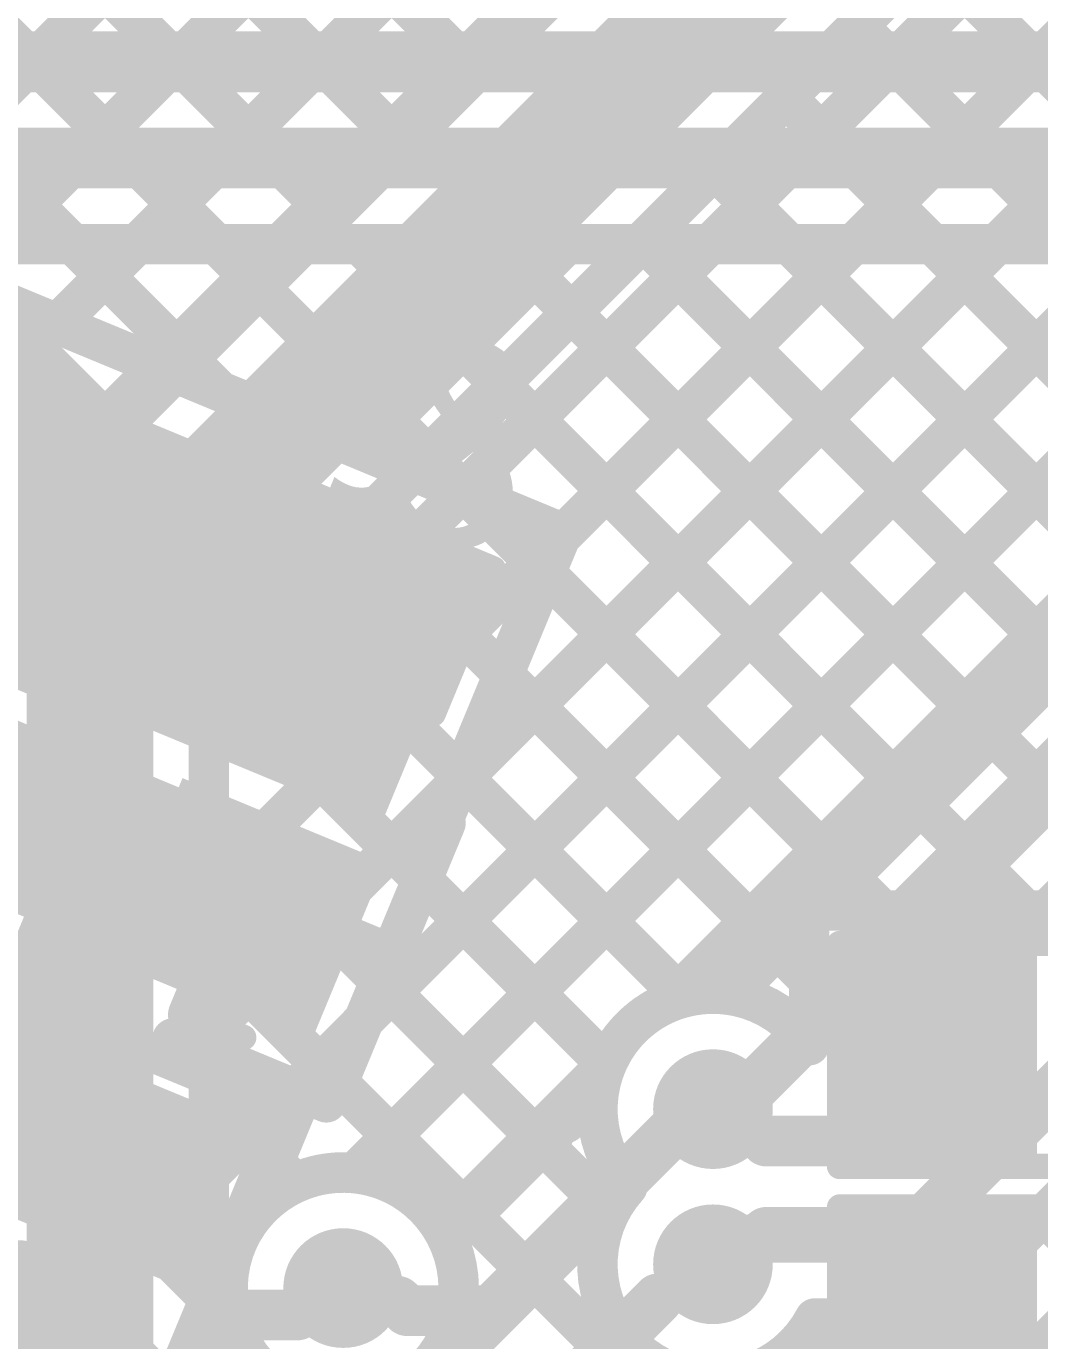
# Model space of a CAD drawing. Header units: millimetres. Extents: x -0.64 to 2.98, y -0.65 to 2.86.
# Drawn here: x -0.0375 to 0.1625, y 1.8536 to 2.113 of the extents above; entities that cross this region are included whole.
import ezdxf

# ---------------------------------------------------------------- set-up
doc = ezdxf.new("R2010")
doc.units = ezdxf.units.MM
doc.header["$MEASUREMENT"] = 0
for name, color, linetype in [('BottomLayer', 5, 'Continuous'), ('BottomSolder', 6, 'Continuous'), ('Mechanical2', 216, 'Continuous'), ('PadHoleLayer', 156, 'Continuous'), ('TopLayer', 1, 'Continuous'), ('TopOverlay', 2, 'Continuous'), ('TopPaste', 8, 'Continuous'), ('TopSolder', 216, 'Continuous'), ('ViaHoleLayer', 16, 'Continuous')]:
    doc.layers.add(name, color=color, linetype=linetype)
doc.styles.add('Arial', font='', dxfattribs={"height": 0.2})
doc.styles.get('Arial').set_extended_font_data('Arial')

# ---------------------------------------------------------------- blocks, each defined once
blk = doc.blocks.new('SPH8878LR5H_1_75')
at = {"layer": 'BottomSolder'}
h = blk.add_hatch(color=6, dxfattribs=at)
edge = h.paths.add_edge_path()
edge.add_arc((0, -0.04043), 0.004, 0, 360)
at = {"layer": 'PadHoleLayer'}
h = blk.add_hatch(color=156, dxfattribs=at)
edge = h.paths.add_edge_path()
edge.add_arc((0, -0.04043), 0.02018, 0, 360)
at = {"layer": 'TopLayer'}
for points in [[(-0.04567, 0.04992), (-0.0187, 0.04992), (-0.0187, 0.03095), (-0.04567, 0.03095)], [(0.0187, 0.04992), (0.04567, 0.04992), (0.04567, 0.03095), (0.0187, 0.03095)], [(-0.04567, 0.01913), (-0.0187, 0.01913), (-0.0187, -0.00146), (-0.04567, -0.00146)], [(0.0187, 0.01913), (0.04567, 0.01913), (0.04567, -0.00146), (0.0187, -0.00146)]]:
    blk.add_hatch(color=1, dxfattribs=at).paths.add_polyline_path(points)
h = blk.add_hatch(color=1, dxfattribs=at)
edge = h.paths.add_edge_path()
edge.add_arc((0, 0.02464), 0.00787, 0, 360)
h = blk.add_hatch(color=1, dxfattribs=at)
edge = h.paths.add_edge_path()
edge.add_arc((0, -0.04043), 0.03199, 0, 360)
at = {"layer": 'TopPaste'}
for points in [[(-0.04567, 0.04992), (-0.0187, 0.04992), (-0.0187, 0.03095), (-0.04567, 0.03095)], [(0.0187, 0.04992), (0.04567, 0.04992), (0.04567, 0.03095), (0.0187, 0.03095)], [(-0.04567, 0.01913), (-0.0187, 0.01913), (-0.0187, -0.00146), (-0.04567, -0.00146)], [(0.0187, 0.01913), (0.04567, 0.01913), (0.04567, -0.00146), (0.0187, -0.00146)]]:
    blk.add_hatch(color=8, dxfattribs=at).paths.add_polyline_path(points)
h = blk.add_hatch(color=8, dxfattribs=at)
edge = h.paths.add_edge_path()
edge.add_arc((0, 0.02464), 0.00787, 0, 360)
at = {"layer": 'TopSolder'}
for points in [[(-0.04967, 0.05392), (-0.0147, 0.05392), (-0.0147, 0.02695), (-0.04967, 0.02695)], [(0.0147, 0.05392), (0.04967, 0.05392), (0.04967, 0.02695), (0.0147, 0.02695)], [(-0.04967, 0.02313), (-0.0147, 0.02313), (-0.0147, -0.00546), (-0.04967, -0.00546)], [(0.0147, 0.02313), (0.04967, 0.02313), (0.04967, -0.00546), (0.0147, -0.00546)]]:
    blk.add_hatch(color=216, dxfattribs=at).paths.add_polyline_path(points)
h = blk.add_hatch(color=216, dxfattribs=at)
edge = h.paths.add_edge_path()
edge.add_arc((0, 0.02464), 0.01187, 0, 360)
h = blk.add_hatch(color=216, dxfattribs=at)
edge = h.paths.add_edge_path()
edge.add_arc((0, -0.04043), 0.03599, 0, 360)
at = {"layer": 'TopOverlay', "const_width": 0.005}
for points in [[(0.054, 0.058), (-0.054, 0.058)], [(-0.054, -0.084), (-0.054, 0.058)], [(0.054, -0.084), (0.054, 0.058)], [(-0.065, 0.036), (-0.065, 0.046)], [(-0.06, 0.041), (-0.065, 0.046)], [(-0.065, 0.036), (-0.06, 0.041)], [(0.054, -0.084), (-0.054, -0.084)]]:
    blk.add_lwpolyline(points, dxfattribs=at)
at = {"layer": 'TopOverlay', "const_width": 0.0025}
for points in [[(-0.05525, 0.058, 1), (-0.05275, 0.058, 1)], [(-0.05525, 0.058, 1), (-0.05275, 0.058, 1)], [(0.05275, 0.058, 1), (0.05525, 0.058, 1)], [(0.05275, 0.058, 1), (0.05525, 0.058, 1)], [(-0.06625, 0.046, 1), (-0.06375, 0.046, 1)], [(-0.06625, 0.046, 1), (-0.06375, 0.046, 1)], [(-0.06125, 0.041, 1), (-0.05875, 0.041, 1)], [(-0.06125, 0.041, 1), (-0.05875, 0.041, 1)], [(-0.06625, 0.036, 1), (-0.06375, 0.036, 1)], [(-0.06625, 0.036, 1), (-0.06375, 0.036, 1)], [(-0.05525, -0.084, 1), (-0.05275, -0.084, 1)], [(-0.05525, -0.084, 1), (-0.05275, -0.084, 1)], [(0.05275, -0.084, 1), (0.05525, -0.084, 1)], [(0.05275, -0.084, 1), (0.05525, -0.084, 1)]]:
    blk.add_lwpolyline(points, format="xyb", close=True, dxfattribs=at)
blk = doc.blocks.new('SOLDER_BRIDGE_143')
at = {"layer": 'TopLayer'}
for points in [[(-0.045, -0.0175), (-0.045, 0.0175), (-0.015, 0.0175), (-0.015, -0.0175)], [(0.015, -0.0175), (0.015, 0.0175), (0.045, 0.0175), (0.045, -0.0175)]]:
    blk.add_hatch(color=1, dxfattribs=at).paths.add_polyline_path(points)
at = {"layer": 'TopPaste'}
for points in [[(-0.045, -0.0175), (-0.045, 0.0175), (-0.015, 0.0175), (-0.015, -0.0175)], [(0.015, -0.0175), (0.015, 0.0175), (0.045, 0.0175), (0.045, -0.0175)]]:
    blk.add_hatch(color=8, dxfattribs=at).paths.add_polyline_path(points)
at = {"layer": 'TopSolder'}
for points in [[(-0.049, -0.0215), (-0.049, 0.0215), (-0.011, 0.0215), (-0.011, -0.0215)], [(0.011, -0.0215), (0.011, 0.0215), (0.049, 0.0215), (0.049, -0.0215)]]:
    blk.add_hatch(color=216, dxfattribs=at).paths.add_polyline_path(points)
at = {"layer": 'TopOverlay', "const_width": 0.005}
for points in [[(-0.05, -0.022), (-0.05, 0.022)], [(-0.05, 0.022), (0.05, 0.022)], [(0.05, -0.022), (0.05, 0.022)], [(-0.05, -0.022), (0.05, -0.022)]]:
    blk.add_lwpolyline(points, dxfattribs=at)
at = {"layer": 'TopOverlay', "const_width": 0.0025}
for points in [[(-0.05125, 0.022, 1), (-0.04875, 0.022, 1)], [(-0.05125, 0.022, 1), (-0.04875, 0.022, 1)], [(0.04875, 0.022, 1), (0.05125, 0.022, 1)], [(0.04875, 0.022, 1), (0.05125, 0.022, 1)], [(-0.05125, -0.022, 1), (-0.04875, -0.022, 1)], [(-0.05125, -0.022, 1), (-0.04875, -0.022, 1)], [(0.04875, -0.022, 1), (0.05125, -0.022, 1)], [(0.04875, -0.022, 1), (0.05125, -0.022, 1)]]:
    blk.add_lwpolyline(points, format="xyb", close=True, dxfattribs=at)
blk = doc.blocks.new('SOLDER_BRIDGE_144')
at = {"layer": 'TopLayer'}
for points in [[(-0.045, -0.0175), (-0.045, 0.0175), (-0.015, 0.0175), (-0.015, -0.0175)], [(0.015, -0.0175), (0.015, 0.0175), (0.045, 0.0175), (0.045, -0.0175)]]:
    blk.add_hatch(color=1, dxfattribs=at).paths.add_polyline_path(points)
at = {"layer": 'TopPaste'}
for points in [[(-0.045, -0.0175), (-0.045, 0.0175), (-0.015, 0.0175), (-0.015, -0.0175)], [(0.015, -0.0175), (0.015, 0.0175), (0.045, 0.0175), (0.045, -0.0175)]]:
    blk.add_hatch(color=8, dxfattribs=at).paths.add_polyline_path(points)
at = {"layer": 'TopSolder'}
for points in [[(-0.049, -0.0215), (-0.049, 0.0215), (-0.011, 0.0215), (-0.011, -0.0215)], [(0.011, -0.0215), (0.011, 0.0215), (0.049, 0.0215), (0.049, -0.0215)]]:
    blk.add_hatch(color=216, dxfattribs=at).paths.add_polyline_path(points)
at = {"layer": 'TopOverlay', "const_width": 0.005}
for points in [[(-0.05, -0.022), (-0.05, 0.022)], [(-0.05, 0.022), (0.05, 0.022)], [(0.05, -0.022), (0.05, 0.022)], [(-0.05, -0.022), (0.05, -0.022)]]:
    blk.add_lwpolyline(points, dxfattribs=at)
at = {"layer": 'TopOverlay', "const_width": 0.0025}
for points in [[(-0.05125, 0.022, 1), (-0.04875, 0.022, 1)], [(-0.05125, 0.022, 1), (-0.04875, 0.022, 1)], [(0.04875, 0.022, 1), (0.05125, 0.022, 1)], [(0.04875, 0.022, 1), (0.05125, 0.022, 1)], [(-0.05125, -0.022, 1), (-0.04875, -0.022, 1)], [(-0.05125, -0.022, 1), (-0.04875, -0.022, 1)], [(0.04875, -0.022, 1), (0.05125, -0.022, 1)], [(0.04875, -0.022, 1), (0.05125, -0.022, 1)]]:
    blk.add_lwpolyline(points, format="xyb", close=True, dxfattribs=at)
blk = doc.blocks.new('CAP_0402_220')
at = {"layer": 'TopLayer'}
for points in [[(-0.0275, -0.0125), (-0.0275, 0.0125), (-0.0095, 0.0125), (-0.0095, -0.0125)], [(0.0095, -0.0125), (0.0095, 0.0125), (0.0275, 0.0125), (0.0275, -0.0125)]]:
    blk.add_hatch(color=1, dxfattribs=at).paths.add_polyline_path(points)
at = {"layer": 'TopPaste'}
for points in [[(-0.0275, -0.0125), (-0.0275, 0.0125), (-0.0095, 0.0125), (-0.0095, -0.0125)], [(0.0095, -0.0125), (0.0095, 0.0125), (0.0275, 0.0125), (0.0275, -0.0125)]]:
    blk.add_hatch(color=8, dxfattribs=at).paths.add_polyline_path(points)
at = {"layer": 'TopSolder'}
for points in [[(-0.02986, -0.01486), (-0.02986, 0.01486), (-0.00714, 0.01486), (-0.00714, -0.01486)], [(0.00714, -0.01486), (0.00714, 0.01486), (0.02986, 0.01486), (0.02986, -0.01486)]]:
    blk.add_hatch(color=216, dxfattribs=at).paths.add_polyline_path(points)
at = {"layer": 'TopOverlay', "const_width": 0.005}
for points in [[(-0.031, -0.016), (-0.031, 0.016)], [(-0.011, 0.016), (-0.031, 0.016)], [(0.031, 0.016), (0.011, 0.016)], [(0.031, -0.016), (0.031, 0.016)], [(-0.011, -0.016), (-0.031, -0.016)], [(0.031, -0.016), (0.011, -0.016)]]:
    blk.add_lwpolyline(points, dxfattribs=at)
at = {"layer": 'TopOverlay', "const_width": 0.0025}
for points in [[(-0.03225, 0.016, 1), (-0.02975, 0.016, 1)], [(-0.03225, 0.016, 1), (-0.02975, 0.016, 1)], [(-0.01225, 0.016, 1), (-0.00975, 0.016, 1)], [(0.00975, 0.016, 1), (0.01225, 0.016, 1)], [(0.02975, 0.016, 1), (0.03225, 0.016, 1)], [(0.02975, 0.016, 1), (0.03225, 0.016, 1)], [(-0.03225, -0.016, 1), (-0.02975, -0.016, 1)], [(-0.03225, -0.016, 1), (-0.02975, -0.016, 1)], [(-0.01225, -0.016, 1), (-0.00975, -0.016, 1)], [(0.00975, -0.016, 1), (0.01225, -0.016, 1)], [(0.02975, -0.016, 1), (0.03225, -0.016, 1)], [(0.02975, -0.016, 1), (0.03225, -0.016, 1)]]:
    blk.add_lwpolyline(points, format="xyb", close=True, dxfattribs=at)
blk = doc.blocks.new('CAP_0603_221')
at = {"layer": 'TopLayer'}
for points in [[(-0.015, 0.0175), (-0.015, -0.0175), (-0.045, -0.0175), (-0.045, 0.0175)], [(0.045, 0.0175), (0.045, -0.0175), (0.015, -0.0175), (0.015, 0.0175)]]:
    blk.add_hatch(color=1, dxfattribs=at).paths.add_polyline_path(points)
at = {"layer": 'TopPaste'}
for points in [[(-0.015, 0.0175), (-0.015, -0.0175), (-0.045, -0.0175), (-0.045, 0.0175)], [(0.045, 0.0175), (0.045, -0.0175), (0.015, -0.0175), (0.015, 0.0175)]]:
    blk.add_hatch(color=8, dxfattribs=at).paths.add_polyline_path(points)
at = {"layer": 'TopSolder'}
for points in [[(-0.01264, 0.01986), (-0.01264, -0.01986), (-0.04736, -0.01986), (-0.04736, 0.01986)], [(0.04736, 0.01986), (0.04736, -0.01986), (0.01264, -0.01986), (0.01264, 0.01986)]]:
    blk.add_hatch(color=216, dxfattribs=at).paths.add_polyline_path(points)
at = {"layer": 'TopOverlay', "const_width": 0.005}
for points in [[(-0.018, 0.021), (-0.049, 0.021)], [(-0.049, -0.021), (-0.049, 0.021)], [(0.049, 0.021), (0.018, 0.021)], [(0.049, -0.021), (0.049, 0.021)], [(-0.018, -0.021), (-0.049, -0.021)], [(0.049, -0.021), (0.018, -0.021)]]:
    blk.add_lwpolyline(points, dxfattribs=at)
at = {"layer": 'TopOverlay', "const_width": 0.0025}
for points in [[(-0.05025, 0.021, 1), (-0.04775, 0.021, 1)], [(-0.05025, 0.021, 1), (-0.04775, 0.021, 1)], [(-0.01925, 0.021, 1), (-0.01675, 0.021, 1)], [(0.01675, 0.021, 1), (0.01925, 0.021, 1)], [(0.04775, 0.021, 1), (0.05025, 0.021, 1)], [(0.04775, 0.021, 1), (0.05025, 0.021, 1)], [(-0.05025, -0.021, 1), (-0.04775, -0.021, 1)], [(-0.05025, -0.021, 1), (-0.04775, -0.021, 1)], [(-0.01925, -0.021, 1), (-0.01675, -0.021, 1)], [(0.01675, -0.021, 1), (0.01925, -0.021, 1)], [(0.04775, -0.021, 1), (0.05025, -0.021, 1)], [(0.04775, -0.021, 1), (0.05025, -0.021, 1)]]:
    blk.add_lwpolyline(points, format="xyb", close=True, dxfattribs=at)
blk = doc.blocks.new('SPM0687LR5H_1_235')
at = {"layer": 'BottomSolder'}
h = blk.add_hatch(color=6, dxfattribs=at)
edge = h.paths.add_edge_path()
edge.add_arc((0, -0.03594), 0.004, 0, 360)
at = {"layer": 'PadHoleLayer'}
h = blk.add_hatch(color=156, dxfattribs=at)
edge = h.paths.add_edge_path()
edge.add_arc((0, -0.03594), 0.02018, 0, 360)
at = {"layer": 'TopLayer'}
h = blk.add_hatch(color=1, dxfattribs=at)
edge = h.paths.add_edge_path()
edge.add_arc((-0.0474, 0.06705), 0.01772, 0, 360)
h = blk.add_hatch(color=1, dxfattribs=at)
edge = h.paths.add_edge_path()
edge.add_arc((0, 0.06705), 0.01772, 0, 360)
h = blk.add_hatch(color=1, dxfattribs=at)
edge = h.paths.add_edge_path()
edge.add_arc((0.0474, 0.06705), 0.01772, 0, 360)
h = blk.add_hatch(color=1, dxfattribs=at)
edge = h.paths.add_edge_path()
edge.add_arc((0, -0.03594), 0.03299, 0, 360)
h = blk.add_hatch(color=1, dxfattribs=at)
edge = h.paths.add_edge_path()
edge.add_arc((-0.0474, -0.06705), 0.01772, 0, 360)
h = blk.add_hatch(color=1, dxfattribs=at)
edge = h.paths.add_edge_path()
edge.add_arc((0.0474, -0.06705), 0.01772, 0, 360)
at = {"layer": 'TopPaste'}
h = blk.add_hatch(color=8, dxfattribs=at)
edge = h.paths.add_edge_path()
edge.add_arc((-0.0474, 0.06705), 0.01772, 0, 360)
h = blk.add_hatch(color=8, dxfattribs=at)
edge = h.paths.add_edge_path()
edge.add_arc((0, 0.06705), 0.01772, 0, 360)
h = blk.add_hatch(color=8, dxfattribs=at)
edge = h.paths.add_edge_path()
edge.add_arc((0.0474, 0.06705), 0.01772, 0, 360)
h = blk.add_hatch(color=8, dxfattribs=at)
edge = h.paths.add_edge_path()
edge.add_arc((-0.0474, -0.06705), 0.01772, 0, 360)
h = blk.add_hatch(color=8, dxfattribs=at)
edge = h.paths.add_edge_path()
edge.add_arc((0.0474, -0.06705), 0.01772, 0, 360)
at = {"layer": 'TopSolder'}
h = blk.add_hatch(color=216, dxfattribs=at)
edge = h.paths.add_edge_path()
edge.add_arc((-0.0474, 0.06705), 0.02172, 0, 360)
h = blk.add_hatch(color=216, dxfattribs=at)
edge = h.paths.add_edge_path()
edge.add_arc((0, 0.06705), 0.02172, 0, 360)
h = blk.add_hatch(color=216, dxfattribs=at)
edge = h.paths.add_edge_path()
edge.add_arc((0.0474, 0.06705), 0.02172, 0, 360)
h = blk.add_hatch(color=216, dxfattribs=at)
edge = h.paths.add_edge_path()
edge.add_arc((0, -0.03594), 0.03699, 0, 360)
h = blk.add_hatch(color=216, dxfattribs=at)
edge = h.paths.add_edge_path()
edge.add_arc((-0.0474, -0.06705), 0.02172, 0, 360)
h = blk.add_hatch(color=216, dxfattribs=at)
edge = h.paths.add_edge_path()
edge.add_arc((0.0474, -0.06705), 0.02172, 0, 360)
at = {"layer": 'TopOverlay', "const_width": 0.005}
for points in [[(0.07402, 0.09591), (-0.07402, 0.09591)], [(-0.07402, -0.10591), (-0.07402, 0.09591)], [(0.07402, -0.10591), (0.07402, 0.09591)], [(-0.08, 0.07), (-0.085, 0.075)], [(-0.085, 0.065), (-0.085, 0.075)], [(-0.085, 0.065), (-0.08, 0.07)], [(0.07402, -0.10591), (-0.07402, -0.10591)]]:
    blk.add_lwpolyline(points, dxfattribs=at)
at = {"layer": 'TopOverlay', "const_width": 0.0025}
for points in [[(-0.07527, 0.09591, 1), (-0.07277, 0.09591, 1)], [(-0.07527, 0.09591, 1), (-0.07277, 0.09591, 1)], [(0.07277, 0.09591, 1), (0.07527, 0.09591, 1)], [(0.07277, 0.09591, 1), (0.07527, 0.09591, 1)], [(-0.08625, 0.075, 1), (-0.08375, 0.075, 1)], [(-0.08625, 0.075, 1), (-0.08375, 0.075, 1)], [(-0.08125, 0.07, 1), (-0.07875, 0.07, 1)], [(-0.08125, 0.07, 1), (-0.07875, 0.07, 1)], [(-0.08625, 0.065, 1), (-0.08375, 0.065, 1)], [(-0.08625, 0.065, 1), (-0.08375, 0.065, 1)], [(-0.07527, -0.10591, 1), (-0.07277, -0.10591, 1)], [(-0.07527, -0.10591, 1), (-0.07277, -0.10591, 1)], [(0.07277, -0.10591, 1), (0.07527, -0.10591, 1)], [(0.07277, -0.10591, 1), (0.07527, -0.10591, 1)]]:
    blk.add_lwpolyline(points, format="xyb", close=True, dxfattribs=at)

msp = doc.modelspace()

# ---------------------------------------------------------------- hatches: boundary and pattern name
at = {"layer": 'BottomLayer'}
h = msp.add_hatch(color=5, dxfattribs=at)
edge = h.paths.add_edge_path()
edge.add_arc((-0.00723, 2.01243), 0.01181, 0, 360)
h = msp.add_hatch(color=5, dxfattribs=at)
edge = h.paths.add_edge_path()
edge.add_arc((0.098, 1.89931), 0.01181, 0, 360)
h = msp.add_hatch(color=5, dxfattribs=at)
edge = h.paths.add_edge_path()
edge.add_arc((0.098, 1.86869), 0.01181, 0, 360)
h = msp.add_hatch(color=5, dxfattribs=at)
edge = h.paths.add_edge_path()
edge.add_arc((0.025, 1.864), 0.01181, 0, 360)
at = {"layer": 'BottomSolder'}
h = msp.add_hatch(color=6, dxfattribs=at)
edge = h.paths.add_edge_path()
edge.add_arc((-0.00723, 2.01243), 0.00791, 0, 360)
h = msp.add_hatch(color=6, dxfattribs=at)
edge = h.paths.add_edge_path()
edge.add_arc((0.098, 1.89931), 0.00791, 0, 360)
h = msp.add_hatch(color=6, dxfattribs=at)
edge = h.paths.add_edge_path()
edge.add_arc((0.098, 1.86869), 0.00791, 0, 360)
h = msp.add_hatch(color=6, dxfattribs=at)
edge = h.paths.add_edge_path()
edge.add_arc((0.025, 1.864), 0.00791, 0, 360)
at = {"layer": 'TopLayer'}
for points in [[(-0.08582, 2.00435), (0.03244, 1.95537), (0.05385, 2.00705), (-0.06441, 2.05603)], [(-0.10365, 1.96448), (0.01573, 1.91503), (0.02923, 1.94762), (-0.09015, 1.99707)]]:
    msp.add_hatch(color=1, dxfattribs=at).paths.add_polyline_path(points)
h = msp.add_hatch(color=1, dxfattribs=at)
edge = h.paths.add_edge_path()
edge.add_arc((-0.00723, 2.01243), 0.01181, 0, 360)
h = msp.add_hatch(color=1, dxfattribs=at)
edge = h.paths.add_edge_path()
edge.add_arc((0.098, 1.89931), 0.01181, 0, 360)
h = msp.add_hatch(color=1, dxfattribs=at)
edge = h.paths.add_edge_path()
edge.add_arc((0.098, 1.86869), 0.01181, 0, 360)
h = msp.add_hatch(color=1, dxfattribs=at)
edge = h.paths.add_edge_path()
edge.add_arc((0.025, 1.864), 0.01181, 0, 360)
at = {"layer": 'TopSolder'}
h = msp.add_hatch(color=216, dxfattribs=at)
edge = h.paths.add_edge_path()
edge.add_arc((-0.00723, 2.01243), 0.00791, 0, 360)
h = msp.add_hatch(color=216, dxfattribs=at)
edge = h.paths.add_edge_path()
edge.add_arc((0.098, 1.89931), 0.00791, 0, 360)
h = msp.add_hatch(color=216, dxfattribs=at)
edge = h.paths.add_edge_path()
edge.add_arc((0.098, 1.86869), 0.00791, 0, 360)
h = msp.add_hatch(color=216, dxfattribs=at)
edge = h.paths.add_edge_path()
edge.add_arc((0.025, 1.864), 0.00791, 0, 360)
at = {"layer": 'ViaHoleLayer'}
h = msp.add_hatch(color=16, dxfattribs=at)
edge = h.paths.add_edge_path()
edge.add_arc((-0.00723, 2.01243), 0.00591, 0, 360)
h = msp.add_hatch(color=16, dxfattribs=at)
edge = h.paths.add_edge_path()
edge.add_arc((0.098, 1.89931), 0.00591, 0, 360)
h = msp.add_hatch(color=16, dxfattribs=at)
edge = h.paths.add_edge_path()
edge.add_arc((0.098, 1.86869), 0.00591, 0, 360)
h = msp.add_hatch(color=16, dxfattribs=at)
edge = h.paths.add_edge_path()
edge.add_arc((0.025, 1.864), 0.00591, 0, 360)

# ---------------------------------------------------------------- linework, layer by layer
at = {"layer": 'BottomLayer'}
for points, const_width in [([(-0.16443, 1.893), (0.192, 2.24943)], 0.008), ([(-0.02354, 2.02936), (0.192, 2.2449)], 0.008), ([(-0.00692, 2.01274), (0.2155, 2.23517)], 0.025), ([(-0.0015, 1.97108), (0.26042, 2.233)], 0.008), ([(-0.0015, 1.94279), (0.28871, 2.233)], 0.008), ([(-0.0015, 1.91451), (0.31699, 2.233)], 0.008), ([(-0.0015, 1.88622), (0.34528, 2.233)], 0.008), ([(0.00969, 1.99613), (0.2321, 2.21853)], 0.008), ([(0.02726, 1.8867), (0.31586, 2.1753)], 0.008), ([(-0.10187, 2.17185), (0.00854, 2.06144)], 0.008), ([(-0.19271, 1.893), (0.07686, 2.16257)], 0.008), ([(-0.11408, 2.15576), (-0.00561, 2.04729)], 0.008), ([(-0.04894, 2.14719), (0.02268, 2.07558)], 0.008), ([(0.0892, 1.92036), (0.3151, 2.14625)], 0.008), ([(-0.12628, 2.13968), (-0.01975, 2.03315)], 0.008), ([(-0.221, 1.893), (0.02238, 2.13637)], 0.008), ([(-0.25057, 1.89172), (-0.00721, 2.13507)], 0.008), ([(-0.00867, 2.13521), (0.03682, 2.08972)], 0.008), ([(0.019, 2.13583), (0.05096, 2.10386)], 0.008), ([(0.14077, 2.1272), (0.367, 1.90096)], 0.008), ([(-0.13848, 2.1236), (-0.03389, 2.01901)], 0.008), ([(0.12662, 2.11306), (0.2267, 2.01298)], 0.008), ([(0.11248, 2.09891), (0.20316, 2.00823)], 0.008), ([(0.09834, 2.08477), (0.18143, 2.00168)], 0.008), ([(0.0842, 2.07063), (0.16729, 1.98754)], 0.008), ([(0.07005, 2.05649), (0.15314, 1.9734)], 0.008), ([(0.11366, 1.80339), (0.367, 2.05673)], 0.008), ([(0.05591, 2.04234), (0.139, 1.95925)], 0.008), ([(-0.0416, 2.0113), (-0.02385, 2.02905)], 0.008), ([(0.04177, 2.0282), (0.12486, 1.94511)], 0.008), ([(-0.025, 1.99467), (-0.00723, 2.01243)], 0.025), ([(-0.00723, 2.01243), (-0.00692, 2.01274)], 0.022), ([(0.02763, 2.01406), (0.11072, 1.93097)], 0.008), ([(-0.025, 1.74961), (-0.025, 1.99467)], 0.025), ([(0.10159, 1.92184), (0.18328, 2.00353)], 0.008), ([(0.01349, 1.99992), (0.09207, 1.92134)], 0.008), ([(-0.0015, 1.98493), (0.00938, 1.99582)], 0.008), ([(0.10169, 1.89931), (0.19461, 1.99223)], 0.01), ([(-0.00066, 1.98578), (0.07697, 1.90815)], 0.008), ([(-0.0015, 1.74961), (-0.0015, 1.98493)], 0.008), ([(0.13629, 1.874), (0.22168, 1.95939)], 0.01), ([(-0.0015, 1.95834), (0.06444, 1.89239)], 0.008), ([(0.14762, 1.8627), (0.22661, 1.94169)], 0.008), ([(-0.0015, 1.93005), (0.0503, 1.87825)], 0.008), ([(0.11818, 1.80381), (0.22498, 1.91061)], 0.008), ([(0.04457, 1.87572), (0.07695, 1.90811)], 0.008), ([(0.06898, 1.8966), (0.07551, 1.90314)], 0.008), ([(-0.0015, 1.90177), (0.01552, 1.88475)], 0.008), ([(0.07853, 1.88353), (0.09431, 1.89931)], 0.01), ([(0.09431, 1.89931), (0.098, 1.89931)], 0.01), ([(0.098, 1.89931), (0.10169, 1.89931)], 0.01), ([(0.04756, 1.87552), (0.06688, 1.89483)], 0.008), ([(0.05419, 1.85952), (0.0782, 1.88353)], 0.01), ([(0.0782, 1.88353), (0.07853, 1.88353)], 0.01), ([(0.1633, 1.87839), (0.17803, 1.86366)], 0.008), ([(0.10169, 1.86869), (0.107, 1.874)], 0.01), ([(0.107, 1.874), (0.13629, 1.874)], 0.01), ([(-0.0015, 1.87348), (0.00279, 1.86919)], 0.008), ([(0.098, 1.86869), (0.10169, 1.86869)], 0.01), ([(0.025, 1.864), (0.02761, 1.86139)], 0.01), ([(0.14916, 1.86424), (0.16389, 1.84952)], 0.008), ([(-0.0015, 1.85794), (0.0023, 1.86174)], 0.008), ([(0.02761, 1.86139), (0.03579, 1.86139)], 0.01), ([(0.03579, 1.86139), (0.03767, 1.85952)], 0.01), ([(0.06316, 1.83786), (0.08717, 1.86188)], 0.01), ([(0.03767, 1.85952), (0.05419, 1.85952)], 0.01), ([(0.08412, 1.80214), (0.14056, 1.85858)], 0.008), ([(0.11815, 1.858), (0.13629, 1.858)], 0.008), ([(0.12712, 1.858), (0.14975, 1.83537)], 0.008)]:
    msp.add_lwpolyline(points, dxfattribs=dict(at, const_width=const_width))
for points, const_width in [([(0.12462, 2.11306, 1), (0.12862, 2.11306, 1)], 0.004), ([(0.04896, 2.10386, 1), (0.05296, 2.10386, 1)], 0.004), ([(0.11048, 2.09891, 1), (0.11448, 2.09891, 1)], 0.004), ([(0.03482, 2.08972, 1), (0.03882, 2.08972, 1)], 0.004), ([(0.09634, 2.08477, 1), (0.10034, 2.08477, 1)], 0.004), ([(0.02068, 2.07558, 1), (0.02468, 2.07558, 1)], 0.004), ([(0.0822, 2.07063, 1), (0.0862, 2.07063, 1)], 0.004), ([(0.00654, 2.06144, 1), (0.01054, 2.06144, 1)], 0.004), ([(0.06805, 2.05649, 1), (0.07205, 2.05649, 1)], 0.004), ([(-0.00761, 2.04729, 1), (-0.00361, 2.04729, 1)], 0.004), ([(0.05391, 2.04234, 1), (0.05791, 2.04234, 1)], 0.004), ([(-0.02175, 2.03315, 1), (-0.01775, 2.03315, 1)], 0.004), ([(-0.02585, 2.02905, 1), (-0.02185, 2.02905, 1)], 0.004), ([(-0.02554, 2.02936, 1), (-0.02154, 2.02936, 1)], 0.004), ([(0.03977, 2.0282, 1), (0.04377, 2.0282, 1)], 0.004), ([(-0.01348, 2.01243, 1), (-0.00098, 2.01243, 1)], 0.0125), ([(-0.01317, 2.01274, 1), (-0.00067, 2.01274, 1)], 0.0125), ([(-0.01273, 2.01243, 1), (-0.00173, 2.01243, 1)], 0.011), ([(-0.01242, 2.01274, 1), (-0.00142, 2.01274, 1)], 0.011), ([(-0.03589, 2.01901, 1), (-0.03189, 2.01901, 1)], 0.004), ([(0.02563, 2.01406, 1), (0.02963, 2.01406, 1)], 0.004), ([(-0.03125, 1.99467, 1), (-0.01875, 1.99467, 1)], 0.0125), ([(-0.03125, 1.99467, 1), (-0.01875, 1.99467, 1)], 0.0125), ([(0.01149, 1.99992, 1), (0.01549, 1.99992, 1)], 0.004), ([(0.00769, 1.99613, 1), (0.01169, 1.99613, 1)], 0.004), ([(0.00738, 1.99582, 1), (0.01138, 1.99582, 1)], 0.004), ([(-0.00266, 1.98578, 1), (0.00134, 1.98578, 1)], 0.004), ([(-0.0035, 1.98493, 1), (0.0005, 1.98493, 1)], 0.004), ([(-0.0035, 1.98493, 1), (0.0005, 1.98493, 1)], 0.004), ([(0.15114, 1.9734, 1), (0.15514, 1.9734, 1)], 0.004), ([(-0.0035, 1.97108, 1), (0.0005, 1.97108, 1)], 0.004), ([(-0.0035, 1.95834, 1), (0.0005, 1.95834, 1)], 0.004), ([(0.137, 1.95925, 1), (0.141, 1.95925, 1)], 0.004), ([(0.12286, 1.94511, 1), (0.12686, 1.94511, 1)], 0.004), ([(-0.0035, 1.94279, 1), (0.0005, 1.94279, 1)], 0.004), ([(-0.0035, 1.93005, 1), (0.0005, 1.93005, 1)], 0.004), ([(0.10872, 1.93097, 1), (0.11272, 1.93097, 1)], 0.004), ([(0.09007, 1.92134, 1), (0.09407, 1.92134, 1)], 0.004), ([(0.09959, 1.92184, 1), (0.10359, 1.92184, 1)], 0.004), ([(0.09959, 1.92184, 1), (0.10359, 1.92184, 1)], 0.004), ([(0.0872, 1.92036, 1), (0.0912, 1.92036, 1)], 0.004), ([(-0.0035, 1.91451, 1), (0.0005, 1.91451, 1)], 0.004), ([(0.07495, 1.90811, 1), (0.07895, 1.90811, 1)], 0.004), ([(0.07497, 1.90815, 1), (0.07897, 1.90815, 1)], 0.004), ([(0.07351, 1.90314, 1), (0.07751, 1.90314, 1)], 0.004), ([(0.07351, 1.90314, 1), (0.07751, 1.90314, 1)], 0.004), ([(-0.0035, 1.90177, 1), (0.0005, 1.90177, 1)], 0.004), ([(0.09181, 1.89931, 1), (0.09681, 1.89931, 1)], 0.005), ([(0.09181, 1.89931, 1), (0.09681, 1.89931, 1)], 0.005), ([(0.0955, 1.89931, 1), (0.1005, 1.89931, 1)], 0.005), ([(0.0955, 1.89931, 1), (0.1005, 1.89931, 1)], 0.005), ([(0.09919, 1.89931, 1), (0.10419, 1.89931, 1)], 0.005), ([(0.09919, 1.89931, 1), (0.10419, 1.89931, 1)], 0.005), ([(0.06488, 1.89483, 1), (0.06888, 1.89483, 1)], 0.004), ([(0.06698, 1.8966, 1), (0.07098, 1.8966, 1)], 0.004), ([(0.06244, 1.89239, 1), (0.06644, 1.89239, 1)], 0.004), ([(-0.0035, 1.88622, 1), (0.0005, 1.88622, 1)], 0.004), ([(0.01352, 1.88475, 1), (0.01752, 1.88475, 1)], 0.004), ([(0.02526, 1.8867, 1), (0.02926, 1.8867, 1)], 0.004), ([(0.0757, 1.88353, 1), (0.0807, 1.88353, 1)], 0.005), ([(0.0757, 1.88353, 1), (0.0807, 1.88353, 1)], 0.005), ([(0.07603, 1.88353, 1), (0.08103, 1.88353, 1)], 0.005), ([(0.07603, 1.88353, 1), (0.08103, 1.88353, 1)], 0.005), ([(0.0483, 1.87825, 1), (0.0523, 1.87825, 1)], 0.004), ([(0.1613, 1.87839, 1), (0.1653, 1.87839, 1)], 0.004), ([(0.04257, 1.87572, 1), (0.04657, 1.87572, 1)], 0.004), ([(0.04269, 1.87552, 1), (0.04669, 1.87552, 1)], 0.004), ([(0.04556, 1.87552, 1), (0.04956, 1.87552, 1)], 0.004), ([(0.1045, 1.874, 1), (0.1095, 1.874, 1)], 0.005), ([(0.1045, 1.874, 1), (0.1095, 1.874, 1)], 0.005), ([(0.13379, 1.874, 1), (0.13879, 1.874, 1)], 0.005), ([(0.13379, 1.874, 1), (0.13879, 1.874, 1)], 0.005), ([(-0.0035, 1.87348, 1), (0.0005, 1.87348, 1)], 0.004), ([(0.00079, 1.86919, 1), (0.00479, 1.86919, 1)], 0.004), ([(0.0955, 1.86869, 1), (0.1005, 1.86869, 1)], 0.005), ([(0.09919, 1.86869, 1), (0.10419, 1.86869, 1)], 0.005), ([(0.09919, 1.86869, 1), (0.10419, 1.86869, 1)], 0.005), ([(0.0225, 1.864, 1), (0.0275, 1.864, 1)], 0.005), ([(0.14716, 1.86424, 1), (0.15116, 1.86424, 1)], 0.004), ([(0.0003, 1.86174, 1), (0.0043, 1.86174, 1)], 0.004), ([(0.02511, 1.86139, 1), (0.03011, 1.86139, 1)], 0.005), ([(0.02511, 1.86139, 1), (0.03011, 1.86139, 1)], 0.005), ([(0.03329, 1.86139, 1), (0.03829, 1.86139, 1)], 0.005), ([(0.03329, 1.86139, 1), (0.03829, 1.86139, 1)], 0.005), ([(0.08467, 1.86188, 1), (0.08967, 1.86188, 1)], 0.005), ([(0.1456, 1.86269, 1), (0.1496, 1.86269, 1)], 0.004), ([(0.14562, 1.8627, 1), (0.14962, 1.8627, 1)], 0.004), ([(0.14562, 1.8627, 1), (0.14962, 1.8627, 1)], 0.004), ([(0.03517, 1.85952, 1), (0.04017, 1.85952, 1)], 0.005), ([(0.03517, 1.85952, 1), (0.04017, 1.85952, 1)], 0.005), ([(0.05169, 1.85952, 1), (0.05669, 1.85952, 1)], 0.005), ([(0.05169, 1.85952, 1), (0.05669, 1.85952, 1)], 0.005), ([(0.13856, 1.85858, 1), (0.14256, 1.85858, 1)], 0.004), ([(-0.0035, 1.85794, 1), (0.0005, 1.85794, 1)], 0.004), ([(0.11615, 1.858, 1), (0.12015, 1.858, 1)], 0.004), ([(0.11615, 1.858, 1), (0.12015, 1.858, 1)], 0.004), ([(0.12512, 1.858, 1), (0.12912, 1.858, 1)], 0.004), ([(0.13429, 1.858, 1), (0.13829, 1.858, 1)], 0.004), ([(0.13429, 1.858, 1), (0.13829, 1.858, 1)], 0.004), ([(0.13429, 1.858, 1), (0.13829, 1.858, 1)], 0.004)]:
    msp.add_lwpolyline(points, format="xyb", close=True, dxfattribs=dict(at, const_width=const_width))
at = {"layer": 'BottomLayer', "const_width": 0.008}
for points in [[(0.07551, 1.90314, -0.4111), (0.10159, 1.92184)], [(0.00809, 1.84869, -1.109065), (0.04469, 1.87552)], [(0.14762, 1.8627, -0.199231), (0.13629, 1.858)], [(0.1476, 1.86269, -0.198912), (0.13629, 1.858)], [(0.11815, 1.858, -0.324056), (0.09413, 1.84621)]]:
    msp.add_lwpolyline(points, format="xyb", dxfattribs=at)
at = {"layer": 'Mechanical2', "const_width": 0.01}
msp.add_lwpolyline([(1.75783, 2.80917, -6.230382), (0.64896, 2.81029)], format="xyb", dxfattribs=at)
at = {"layer": 'TopLayer'}
for points, const_width in [([(-0.156, 2.106), (0.28687, 2.106)], 0.012), ([(-0.14, 2.087), (0.279, 2.087)], 0.012), ([(-0.06938, 2.07), (0.06822, 2.013)], 0.008), ([(-0.06938, 2.07), (0.27196, 2.07)], 0.008), ([(-0.03143, 2.05428), (-0.01571, 2.07)], 0.008), ([(-0.02831, 2.07), (0.00073, 2.04096)], 0.008), ([(-0.01143, 2.046), (0.01257, 2.07)], 0.008), ([(-0.00003, 2.07), (0.04901, 2.02096)], 0.008), ([(0.00857, 2.03771), (0.04086, 2.07)], 0.008), ([(0.02726, 1.8867), (0.21056, 2.07)], 0.008), ([(0.02826, 2.07), (0.15976, 1.9385)], 0.008), ([(0.02857, 2.02943), (0.06914, 2.07)], 0.008), ([(0.02907, 1.91679), (0.18228, 2.07)], 0.008), ([(0.04787, 1.96388), (0.15399, 2.07)], 0.008), ([(0.04857, 2.02114), (0.09742, 2.07)], 0.008), ([(0.05654, 2.07), (0.18804, 1.9385)], 0.008), ([(0.06787, 2.01216), (0.12571, 2.07)], 0.008), ([(0.08483, 2.07), (0.189, 1.96583)], 0.008), ([(0.0892, 1.92036), (0.23885, 2.07)], 0.008), ([(0.11311, 2.07), (0.19045, 1.99266)], 0.008), ([(0.14139, 2.07), (0.20476, 2.00664)], 0.008), ([(-0.02491, 2.02691), (-0.01043, 2.01243)], 0.022), ([(-0.01043, 2.01243), (-0.00723, 2.01243)], 0.022), ([(-0.00723, 2.01243), (-0.00404, 2.01243)], 0.022), ([(0.0446, 1.95599), (0.06822, 2.013)], 0.008), ([(0.06492, 2.00505), (0.13147, 1.9385)], 0.008), ([(0.13563, 1.9385), (0.19118, 1.99405)], 0.008), ([(0.05664, 1.98505), (0.117, 1.92469)], 0.008), ([(0.04836, 1.96505), (0.09207, 1.92134)], 0.008), ([(0.16391, 1.9385), (0.189, 1.96359)], 0.008), ([(-0.0224, 1.94575), (-0.02094, 1.94873)], 0.022), ([(0.023, 1.90215), (0.0452, 1.95574)], 0.008), ([(-0.02363, 1.94325), (-0.0224, 1.94575)], 0.022), ([(-0.04248, 1.89775), (-0.02363, 1.94325)], 0.022), ([(0.04057, 1.94455), (0.07697, 1.90815)], 0.008), ([(-0.00457, 1.9179), (0.005, 1.941)], 0.01), ([(0.005, 1.941), (0.03041, 1.93048)], 0.01), ([(0.117, 1.9385), (0.169, 1.9385)], 0.008), ([(0.117, 1.91193), (0.117, 1.9385)], 0.008), ([(0.03228, 1.92455), (0.07771, 1.87912)], 0.008), ([(0.11333, 1.9162), (0.117, 1.91987)], 0.008), ([(-0.00865, 1.91323), (0.02169, 1.90066)], 0.008), ([(-0.0097, 1.91068), (0.01597, 1.90004)], 0.008), ([(0.143, 1.9075), (0.143, 1.91)], 0.01), ([(0.04457, 1.87572), (0.07695, 1.90811)], 0.008), ([(0.1285, 1.893), (0.143, 1.9075)], 0.01), ([(-0.06027, 1.90512), (-0.04152, 1.89735)], 0.01), ([(-0.04256, 1.89756), (-0.04248, 1.89775)], 0.022), ([(0.024, 1.90455), (0.12631, 1.80225)], 0.008), ([(0.00685, 1.87802), (0.01597, 1.90004)], 0.008), ([(0.10854, 1.893), (0.1285, 1.893)], 0.01), ([(0.01136, 1.88891), (0.01552, 1.88475)], 0.008), ([(-0.01233, 1.87571), (-0.01233, 1.88526)], 0.01), ([(0.04365, 1.84652), (0.08078, 1.88365)], 0.008), ([(-0.01233, 1.87571), (-0.00744, 1.87082)], 0.01), ([(0.10854, 1.875), (0.1285, 1.875)], 0.01), ([(0.1285, 1.875), (0.143, 1.8605)], 0.01), ([(-0.00744, 1.86924), (-0.00744, 1.87082)], 0.01), ([(-0.00744, 1.86924), (0.00311, 1.85869)], 0.01), ([(-0.03924, 1.86157), (-0.03866, 1.86099)], 0.01), ([(-0.03866, 1.86099), (-0.02747, 1.86099)], 0.01), ([(-0.02747, 1.86099), (-0.00517, 1.83869)], 0.01), ([(0.143, 1.858), (0.143, 1.8605)], 0.01), ([(0.00311, 1.85869), (0.016, 1.85869)], 0.01), ([(0.117, 1.8295), (0.117, 1.85607)], 0.008), ([(-0.00201, 1.77258), (0.08004, 1.85463)], 0.008), ([(0.04575, 1.85452), (0.10252, 1.79775)], 0.008)]:
    msp.add_lwpolyline(points, dxfattribs=dict(at, const_width=const_width))
for points, const_width in [([(-0.03031, 2.07, 1), (-0.02631, 2.07, 1)], 0.004), ([(-0.01771, 2.07, 1), (-0.01371, 2.07, 1)], 0.004), ([(-0.00203, 2.07, 1), (0.00197, 2.07, 1)], 0.004), ([(0.01057, 2.07, 1), (0.01457, 2.07, 1)], 0.004), ([(0.02626, 2.07, 1), (0.03026, 2.07, 1)], 0.004), ([(0.03886, 2.07, 1), (0.04286, 2.07, 1)], 0.004), ([(0.05454, 2.07, 1), (0.05854, 2.07, 1)], 0.004), ([(0.06714, 2.07, 1), (0.07114, 2.07, 1)], 0.004), ([(0.08283, 2.07, 1), (0.08683, 2.07, 1)], 0.004), ([(0.09542, 2.07, 1), (0.09942, 2.07, 1)], 0.004), ([(0.11111, 2.07, 1), (0.11511, 2.07, 1)], 0.004), ([(0.12371, 2.07, 1), (0.12771, 2.07, 1)], 0.004), ([(0.13939, 2.07, 1), (0.14339, 2.07, 1)], 0.004), ([(0.15199, 2.07, 1), (0.15599, 2.07, 1)], 0.004), ([(-0.03343, 2.05428, 1), (-0.02943, 2.05428, 1)], 0.004), ([(-0.01343, 2.046, 1), (-0.00943, 2.046, 1)], 0.004), ([(-0.00127, 2.04096, 1), (0.00273, 2.04096, 1)], 0.004), ([(0.00657, 2.03771, 1), (0.01057, 2.03771, 1)], 0.004), ([(-0.03041, 2.02691, 1), (-0.01941, 2.02691, 1)], 0.011), ([(0.02657, 2.02943, 1), (0.03057, 2.02943, 1)], 0.004), ([(-0.01593, 2.01243, 1), (-0.00493, 2.01243, 1)], 0.011), ([(-0.01593, 2.01243, 1), (-0.00493, 2.01243, 1)], 0.011), ([(-0.01273, 2.01243, 1), (-0.00173, 2.01243, 1)], 0.011), ([(-0.01273, 2.01243, 1), (-0.00173, 2.01243, 1)], 0.011), ([(-0.00954, 2.01243, 1), (0.00146, 2.01243, 1)], 0.011), ([(0.04657, 2.02114, 1), (0.05057, 2.02114, 1)], 0.004), ([(0.04701, 2.02096, 1), (0.05101, 2.02096, 1)], 0.004), ([(0.06587, 2.01216, 1), (0.06987, 2.01216, 1)], 0.004), ([(0.06622, 2.013, 1), (0.07022, 2.013, 1)], 0.004), ([(0.06622, 2.013, 1), (0.07022, 2.013, 1)], 0.004), ([(0.06292, 2.00505, 1), (0.06692, 2.00505, 1)], 0.004), ([(0.05464, 1.98505, 1), (0.05864, 1.98505, 1)], 0.004), ([(0.04636, 1.96505, 1), (0.05036, 1.96505, 1)], 0.004), ([(0.04587, 1.96388, 1), (0.04987, 1.96388, 1)], 0.004), ([(-0.02644, 1.94873, 1), (-0.01544, 1.94873, 1)], 0.011), ([(0.0426, 1.95599, 1), (0.0466, 1.95599, 1)], 0.004), ([(0.0432, 1.95574, 1), (0.0472, 1.95574, 1)], 0.004), ([(-0.0279, 1.94575, 1), (-0.0169, 1.94575, 1)], 0.011), ([(-0.0279, 1.94575, 1), (-0.0169, 1.94575, 1)], 0.011), ([(-0.02913, 1.94325, 1), (-0.01813, 1.94325, 1)], 0.011), ([(-0.02913, 1.94325, 1), (-0.01813, 1.94325, 1)], 0.011), ([(0.03857, 1.94455, 1), (0.04257, 1.94455, 1)], 0.004), ([(0.0025, 1.941, 1), (0.0075, 1.941, 1)], 0.005), ([(0.0025, 1.941, 1), (0.0075, 1.941, 1)], 0.005), ([(0.115, 1.9385, 1), (0.119, 1.9385, 1)], 0.004), ([(0.115, 1.9385, 1), (0.119, 1.9385, 1)], 0.004), ([(0.12947, 1.9385, 1), (0.13347, 1.9385, 1)], 0.004), ([(0.13363, 1.9385, 1), (0.13763, 1.9385, 1)], 0.004), ([(0.15776, 1.9385, 1), (0.16176, 1.9385, 1)], 0.004), ([(0.16191, 1.9385, 1), (0.16591, 1.9385, 1)], 0.004), ([(0.02791, 1.93048, 1), (0.03291, 1.93048, 1)], 0.005), ([(0.03028, 1.92455, 1), (0.03428, 1.92455, 1)], 0.004), ([(0.115, 1.92469, 1), (0.119, 1.92469, 1)], 0.004), ([(0.09007, 1.92134, 1), (0.09407, 1.92134, 1)], 0.004), ([(-0.00707, 1.9179, 1), (-0.00207, 1.9179, 1)], 0.005), ([(0.0872, 1.92036, 1), (0.0912, 1.92036, 1)], 0.004), ([(0.115, 1.91987, 1), (0.119, 1.91987, 1)], 0.004), ([(0.02707, 1.91679, 1), (0.03107, 1.91679, 1)], 0.004), ([(0.11133, 1.9162, 1), (0.11533, 1.9162, 1)], 0.004), ([(-0.01065, 1.91323, 1), (-0.00665, 1.91323, 1)], 0.004), ([(-0.0117, 1.91068, 1), (-0.0077, 1.91068, 1)], 0.004), ([(0.115, 1.91193, 1), (0.119, 1.91193, 1)], 0.004), ([(0.115, 1.91193, 1), (0.119, 1.91193, 1)], 0.004), ([(0.1405, 1.91, 1), (0.1455, 1.91, 1)], 0.005), ([(0.07495, 1.90811, 1), (0.07895, 1.90811, 1)], 0.004), ([(0.07497, 1.90815, 1), (0.07897, 1.90815, 1)], 0.004), ([(0.1405, 1.9075, 1), (0.1455, 1.9075, 1)], 0.005), ([(0.1405, 1.9075, 1), (0.1455, 1.9075, 1)], 0.005), ([(-0.04806, 1.89756, 1), (-0.03706, 1.89756, 1)], 0.011), ([(-0.04798, 1.89775, 1), (-0.03698, 1.89775, 1)], 0.011), ([(-0.04798, 1.89775, 1), (-0.03698, 1.89775, 1)], 0.011), ([(0.022, 1.90455, 1), (0.026, 1.90455, 1)], 0.004), ([(0.01397, 1.90004, 1), (0.01797, 1.90004, 1)], 0.004), ([(0.01397, 1.90004, 1), (0.01797, 1.90004, 1)], 0.004), ([(0.01969, 1.90066, 1), (0.02369, 1.90066, 1)], 0.004), ([(0.021, 1.90215, 1), (0.025, 1.90215, 1)], 0.004), ([(-0.04402, 1.89735, 1), (-0.03902, 1.89735, 1)], 0.005), ([(0.10604, 1.893, 1), (0.11104, 1.893, 1)], 0.005), ([(0.126, 1.893, 1), (0.131, 1.893, 1)], 0.005), ([(0.126, 1.893, 1), (0.131, 1.893, 1)], 0.005), ([(0.00936, 1.88891, 1), (0.01336, 1.88891, 1)], 0.004), ([(-0.01483, 1.88526, 1), (-0.00983, 1.88526, 1)], 0.005), ([(0.01352, 1.88475, 1), (0.01752, 1.88475, 1)], 0.004), ([(0.02526, 1.8867, 1), (0.02926, 1.8867, 1)], 0.004), ([(0.07878, 1.88365, 1), (0.08278, 1.88365, 1)], 0.004), ([(0.07909, 1.884, 1), (0.08309, 1.884, 1)], 0.004), ([(0.07909, 1.884, 1), (0.08309, 1.884, 1)], 0.004), ([(-0.01483, 1.87571, 1), (-0.00983, 1.87571, 1)], 0.005), ([(-0.01483, 1.87571, 1), (-0.00983, 1.87571, 1)], 0.005), ([(0.00485, 1.87802, 1), (0.00885, 1.87802, 1)], 0.004), ([(0.00491, 1.8779, 1), (0.00891, 1.8779, 1)], 0.004), ([(0.07571, 1.87912, 1), (0.07971, 1.87912, 1)], 0.004), ([(0.04257, 1.87572, 1), (0.04657, 1.87572, 1)], 0.004), ([(0.10604, 1.875, 1), (0.11104, 1.875, 1)], 0.005), ([(0.126, 1.875, 1), (0.131, 1.875, 1)], 0.005), ([(0.126, 1.875, 1), (0.131, 1.875, 1)], 0.005), ([(-0.00994, 1.87082, 1), (-0.00494, 1.87082, 1)], 0.005), ([(-0.00994, 1.87082, 1), (-0.00494, 1.87082, 1)], 0.005), ([(-0.00994, 1.86924, 1), (-0.00494, 1.86924, 1)], 0.005), ([(-0.00994, 1.86924, 1), (-0.00494, 1.86924, 1)], 0.005), ([(0.04581, 1.864, 1), (0.04981, 1.864, 1)], 0.004), ([(0.04581, 1.864, 1), (0.04981, 1.864, 1)], 0.004), ([(-0.04174, 1.86157, 1), (-0.03674, 1.86157, 1)], 0.005), ([(-0.04116, 1.86099, 1), (-0.03616, 1.86099, 1)], 0.005), ([(-0.04116, 1.86099, 1), (-0.03616, 1.86099, 1)], 0.005), ([(-0.02997, 1.86099, 1), (-0.02497, 1.86099, 1)], 0.005), ([(-0.02997, 1.86099, 1), (-0.02497, 1.86099, 1)], 0.005), ([(0.1405, 1.8605, 1), (0.1455, 1.8605, 1)], 0.005), ([(0.1405, 1.8605, 1), (0.1455, 1.8605, 1)], 0.005), ([(0.00061, 1.85869, 1), (0.00561, 1.85869, 1)], 0.005), ([(0.00061, 1.85869, 1), (0.00561, 1.85869, 1)], 0.005), ([(0.0135, 1.85869, 1), (0.0185, 1.85869, 1)], 0.005), ([(0.1405, 1.858, 1), (0.1455, 1.858, 1)], 0.005), ([(0.115, 1.85607, 1), (0.119, 1.85607, 1)], 0.004), ([(0.115, 1.85607, 1), (0.119, 1.85607, 1)], 0.004), ([(0.04375, 1.85452, 1), (0.04775, 1.85452, 1)], 0.004), ([(0.07804, 1.85463, 1), (0.08204, 1.85463, 1)], 0.004)]:
    msp.add_lwpolyline(points, format="xyb", close=True, dxfattribs=dict(at, const_width=const_width))
at = {"layer": 'TopLayer', "const_width": 0.008}
for points in [[(0.08109, 1.884, -1.077647), (0.117, 1.91193)], [(0.00691, 1.8779, -0.716404), (0.04781, 1.864)], [(0.117, 1.85607, -1.077647), (0.08109, 1.884)], [(0.04781, 1.864, -0.186064), (0.04191, 1.84869)]]:
    msp.add_lwpolyline(points, format="xyb", dxfattribs=at)

# ---------------------------------------------------------------- block references
at = {"rotation": 247.5}
for name, p in [('CAP_0603_221', (0.01648, 1.96872)), ('CAP_0402_220', (-0.036, 1.973)), ('SPH8878LR5H_1_75', (-0.062, 1.871)), ('SPM0687LR5H_1_235', (-0.15479, 1.74524))]:
    msp.add_blockref(name, p, dxfattribs=at)
for name, p in [('SOLDER_BRIDGE_144', (0.173, 1.91)), ('SOLDER_BRIDGE_143', (0.173, 1.858))]:
    msp.add_blockref(name, p)

# ---------------------------------------------------------------- texts
at = {"layer": 'TopOverlay', "style": 'Arial', "text_generation_flag": 2}
msp.add_text('&', height=0.04, rotation=337.5, dxfattribs=at).set_placement((0.05535, 2.00637))
at = {"layer": 'TopOverlay', "style": 'Arial'}
msp.add_text('*', height=0.06, rotation=247.5, dxfattribs=at).set_placement((-0.04143, 2.03739))

doc.saveas('drawing.dxf')
